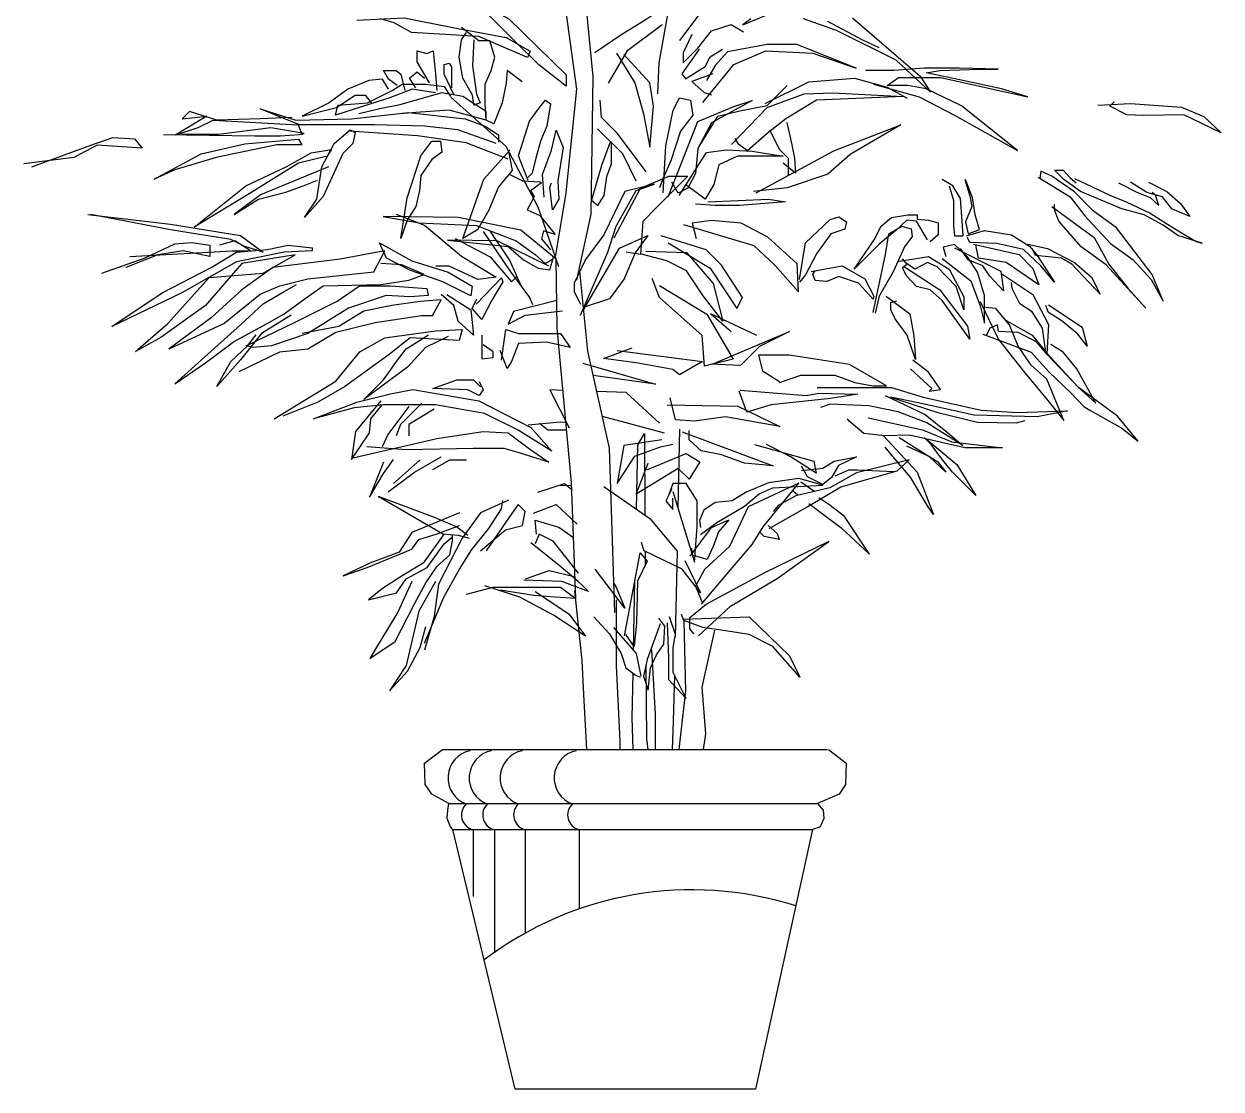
# Model space of a CAD drawing. Extents: x 1247 to 1648, y 79 to 779.
# Drawn here: x 1246.9 to 1648.3, y 79 to 436.1 of the extents above; entities that cross this region are included whole.
import ezdxf

# ---------------------------------------------------------------- set-up
doc = ezdxf.new("R2010")
doc.units = 0
doc.header["$LTSCALE"] = 0.9
doc.header["$MEASUREMENT"] = 0
for name, color, linetype in [('3', 3, 'CONTINUOUS'), ('4', 4, 'CONTINUOUS'), ('7', 7, 'CONTINUOUS')]:
    doc.layers.add(name, color=color, linetype=linetype)

msp = doc.modelspace()

# ---------------------------------------------------------------- linework, layer by layer
at = {"layer": '3'}
for p, q in [((1389.24, 174.74), (1513.01, 174.74)), ((1390.69, 166.07), (1511.56, 166.07))]:
    msp.add_line(p, q, dxfattribs=at)
for points in [[(1342.25, 446.09), (1363.14, 448.18), (1388.61, 448.18), (1400.31, 442.76), (1409.5, 437.75), (1423.7, 423.98), (1428.71, 418.98), (1428.71, 415.22), (1419.52, 422.32), (1411.58, 430.24), (1402.81, 439), (1383.18, 441.92), (1374.83, 444.84), (1356.45, 444.84), (1352.69, 447.14)], [(1466.82, 430.47), (1479.1, 446.94)], [(1358.54, 437.33), (1374.41, 438.17), (1390.7, 434.83), (1408.66, 431.49), (1416.6, 426.9), (1415.76, 424.82), (1399.47, 431.91), (1376.92, 433.16), (1371.07, 436.5), (1366.48, 437.75)], [(1438.36, 426.45), (1447.38, 432.59), (1455.18, 437.5), (1458.87, 439.96), (1462.56, 439.55)], [(1490.61, 437.75), (1487.92, 435.83), (1498.28, 440.04)], [(1524.75, 438.13), (1547.38, 418.59), (1550.84, 413.22), (1539.33, 423.95), (1519.38, 433.91), (1508.25, 437.75)], [(1413.95, 416.7), (1408.98, 420.43), (1408.57, 416.29), (1407.32, 409.66), (1404.42, 402.63), (1401.93, 403.87), (1401.52, 409.25), (1401.52, 415.87), (1403.59, 420.43), (1404.83, 424.98), (1403.18, 430.36), (1399.45, 430.36), (1393.64, 434.92)], [(1442.87, 416.21), (1449.43, 427.26), (1460.92, 435.87)], [(1470.81, 432.55), (1467.91, 426.34), (1467.91, 423.03), (1472.89, 428), (1477.44, 433.79), (1484.08, 435.86), (1488.22, 433.38)], [(1516.31, 436.98), (1527.82, 430.85), (1533.57, 428.17)], [(1397.79, 430.78), (1397.37, 422.08), (1398.62, 412.56), (1399.86, 409.66), (1397.79, 408.84), (1397.37, 412.15), (1394.06, 417.94), (1392.82, 424.98), (1393.64, 430.78), (1395.3, 433.26)], [(1382.87, 416.29), (1378.72, 423.33), (1378.72, 427.05), (1382.04, 426.22), (1384.11, 427.05), (1384.94, 419.19), (1385.35, 413.8)], [(1445.56, 426.26), (1451.78, 416.32), (1454.68, 405.97), (1456.75, 394.79), (1457.99, 408.46), (1456.75, 416.32), (1453.02, 420.46), (1448.05, 425.84)], [(1473.3, 427.58), (1467.5, 419.3), (1468.74, 417.65), (1475.37, 421.79), (1477.03, 425.1), (1481.18, 427.58)], [(1474.57, 409.7), (1484.93, 422.53), (1495.71, 427.08), (1511.46, 426.26), (1525.97, 421.29), (1506.07, 429.15), (1496.13, 429.15), (1482.86, 426.67), (1478.72, 422.12), (1475.82, 417.15)], [(1391.16, 412.15), (1387.84, 419.19), (1387.84, 422.5), (1389.5, 422.91), (1390.33, 421.67), (1390.33, 414.63)], [(1369.19, 414.22), (1367.12, 417.53), (1362.56, 417.12), (1355.51, 414.22), (1349.29, 409.66), (1340.18, 405.11), (1351.78, 408.01), (1358, 412.15), (1361.31, 412.15), (1363.39, 409.66)], [(1372.09, 415.46), (1369.19, 417.53), (1367.53, 420.43), (1371.68, 420.43), (1373.33, 419.19), (1374.58, 413.8)], [(1378.31, 414.63), (1376.24, 417.94), (1378.72, 420.01), (1381.21, 417.94)], [(1477.86, 419.3), (1470.81, 416.82), (1474.96, 413.09), (1477.44, 412.27)], [(1495.46, 409.39), (1510.11, 416.7), (1525.36, 417.92), (1536.34, 414.87), (1543.05, 411.22)], [(1531.72, 415.88), (1547.07, 411.66), (1558.96, 405.53), (1580.06, 393.65), (1561.26, 408.6), (1549.37, 414.34), (1543.23, 415.49), (1536.33, 415.49), (1540.16, 418.17), (1554.36, 418.17), (1569.32, 414.73), (1583.51, 411.66), (1574.69, 414.34), (1558.58, 417.79), (1549.37, 419.71), (1553.97, 420.47), (1567.4, 420.86), (1573.54, 420.86), (1560.5, 421.24), (1548.6, 421.24), (1538.63, 420.47), (1529.04, 420.47)], [(1384.94, 412.98), (1377.06, 414.22), (1369.6, 411.32), (1360.49, 408.42), (1351.37, 405.52), (1352.2, 408.84), (1362.14, 409.66), (1370.43, 413.8), (1373.75, 415.87), (1381.62, 415.87), (1387.84, 415.05), (1389.91, 411.73)], [(1473.5, 395.37), (1479.6, 405.12), (1486.92, 406.95), (1496.07, 408.78), (1502.78, 415.48)], [(1401.93, 403.87), (1401.93, 406.77), (1397.37, 409.66), (1394.06, 411.73), (1387.01, 412.98), (1372.51, 408.84), (1366.29, 407.59), (1359.24, 405.94)], [(1416.03, 383.58), (1412.71, 391.86), (1416.44, 403.45), (1419.76, 408.01), (1421.83, 410.49), (1423.49, 409.25), (1422.24, 401.8), (1420.17, 396.83), (1418.51, 391.04), (1417.27, 386.07), (1415.61, 384.41)], [(1455.51, 386.51), (1445.97, 399.35), (1440.59, 404.73), (1440.17, 410.52)], [(1461.29, 379.44), (1462.12, 395.17), (1464.61, 407.18), (1466.68, 411.32), (1470.41, 410.49), (1471.24, 405.52), (1467.1, 400.14), (1463.78, 390.21), (1461.29, 384.41), (1460.05, 381.1)], [(1462.93, 378.13), (1472.88, 403.38), (1484.9, 408.35), (1491.12, 410.42), (1477.44, 402.96), (1472.88, 394.27), (1472.05, 385.99), (1469.56, 381.02), (1466.25, 379.37), (1464.17, 383.09)], [(1484.11, 395.62), (1496.13, 408.04), (1508.56, 412.59), (1518.09, 413.01), (1541.72, 411.77), (1512.7, 410.52), (1502.34, 404.32), (1496.13, 399.35), (1489.49, 393.55), (1486.59, 395.62), (1485.35, 397.69)], [(1606.91, 408.81), (1617.9, 409.38), (1634.97, 408.23), (1642.49, 405.05), (1648.28, 399.56), (1635.84, 405.63), (1622.24, 405.34), (1616.74, 405.63), (1610.96, 408.52), (1612.4, 409.96)], [(1336.86, 404.7), (1326.08, 404.28), (1311.58, 403.87), (1302.46, 406.77), (1299.97, 404.28), (1308.26, 405.11), (1297.9, 398.9), (1305.36, 401.38), (1310.33, 403.87), (1338.93, 402.21), (1340.18, 398.9)], [(1405.25, 396), (1392.4, 400.56), (1381.21, 401.8), (1364.63, 402.21), (1348.47, 402.21), (1339.35, 402.21), (1326.08, 407.59), (1338.1, 403.87), (1356.76, 404.28), (1375.82, 406.35), (1394.89, 404.28), (1401.52, 401.8), (1406.08, 398.9), (1406.08, 396.42)], [(1401.93, 403.87), (1389.5, 407.18), (1378.31, 406.35), (1373.33, 405.94)], [(1492.39, 379.48), (1518.51, 393.55), (1540.89, 402.25), (1523.9, 392.31), (1516.43, 385.69), (1502.76, 381.13), (1491.57, 379.89)], [(1502.74, 403.04), (1504.4, 395.59), (1505.23, 391.03), (1505.64, 386.07), (1501.5, 389.38)], [(1249.55, 388.13), (1269.38, 395.42), (1276.69, 398.03), (1283.99, 397.51), (1286.6, 394.38), (1279.82, 394.9), (1271.47, 395.42), (1263.64, 391.25), (1246.94, 389.17)], [(1290.63, 384.06), (1306.36, 392.49), (1320.94, 395.94), (1338.97, 397.47), (1340.12, 395.55), (1331.68, 395.55), (1311.35, 391.34), (1297.54, 387.13), (1290.63, 384.06)], [(1293.7, 399), (1324.39, 398.62), (1332.83, 398.62), (1339.35, 399), (1340.89, 399.39), (1329.76, 401.3), (1312.12, 399), (1299.84, 399), (1299.84, 399)], [(1341.01, 371.16), (1345.15, 377.37), (1346.81, 388.14), (1350.95, 396), (1356.34, 400.56), (1358, 399.73), (1357.17, 396), (1353.85, 392.69), (1349.71, 383.58), (1347.22, 378.2), (1341.01, 371.16)], [(1409.23, 390.71), (1395.25, 396.18), (1378.84, 398.6), (1365.78, 399.51), (1356.06, 400.12)], [(1421.38, 377.97), (1420.77, 385.55), (1423.81, 393.75), (1425.33, 400.42), (1427.76, 394.66), (1425.94, 383.43), (1426.24, 377.36), (1424.12, 373.72), (1423.2, 381.31), (1423.81, 382.82)], [(1439.27, 400.88), (1447.56, 392.6), (1452.12, 383.49)], [(1496.94, 400.56), (1500.25, 393.93), (1503.16, 391.03), (1503.16, 388.14), (1503.16, 385.24)], [(1304.06, 367.97), (1321.32, 381.76), (1335.13, 388.27), (1343.19, 392.87), (1350.1, 394.02), (1348.56, 391.72), (1338.97, 389.42), (1322.47, 379.08), (1304.06, 367.97)], [(1373.33, 364.13), (1375.41, 377.79), (1379.97, 391.86), (1383.7, 396.83), (1386.6, 396.83), (1387.01, 393.11), (1383.7, 390.62), (1379.97, 385.24), (1379.55, 380.27), (1378.31, 374.89), (1375.41, 370.34), (1373.33, 364.13)], [(1394.06, 364.13), (1401.1, 384), (1409.88, 393.8), (1409.42, 393.29), (1410.64, 386.9), (1406.08, 381.51), (1402.76, 373.65), (1399.03, 367.02), (1394.06, 364.13)], [(1443.6, 396.77), (1440.56, 388.57), (1437.21, 377.04), (1439.34, 375.22), (1441.47, 378.56), (1442.38, 384.93), (1443.9, 389.18), (1443.9, 396.46)], [(1466.66, 378.54), (1475.78, 393.03), (1482.41, 393.86), (1491.12, 393.44), (1501.48, 391.79), (1486.14, 391.79), (1479.92, 388.89), (1478.27, 382.27), (1475.37, 377.3), (1468.73, 382.27)], [(1349, 388.23), (1326.21, 378.82), (1317.4, 372.15), (1325.61, 377.31), (1334.72, 379.73), (1341.41, 382.16), (1345.36, 383.68)], [(1409.84, 385.55), (1414.09, 383.43), (1419.86, 383.13), (1420.47, 382.82), (1416.82, 380.09), (1418.04, 378.27), (1417.13, 376.45), (1415.61, 373.72), (1419.86, 371.9), (1425.03, 365.52), (1421.08, 366.74), (1420.47, 364.01), (1423.51, 360.37)], [(1586.94, 384.74), (1597.64, 378.1), (1602.56, 371.74), (1611.24, 362.49), (1618.76, 357), (1624.84, 350.36), (1628.89, 343.13), (1625.13, 352.09), (1613.27, 367.7), (1605.45, 373.48), (1599.09, 379.83), (1591.57, 385.03), (1587.81, 386.77), (1587.52, 384.17)], [(1599.1, 384.21), (1610.96, 378.72), (1616.45, 376.41), (1624.55, 372.65), (1630.34, 368.9), (1634.68, 366.3), (1639.89, 363.12), (1641.91, 362.54), (1633.81, 365.14), (1628.89, 368.61), (1622.53, 372.07), (1615.01, 374.1), (1601.12, 379.88), (1595.62, 383.92), (1592.44, 387.1), (1595.33, 387.1), (1597.65, 384.5), (1599.67, 382.77)], [(1433.52, 338.46), (1442.64, 359.57), (1445.54, 368.26), (1452.17, 380.27), (1458.39, 382.34), (1448.44, 379.86), (1441.4, 365.37), (1435.18, 357.09), (1431.45, 349.22), (1431.45, 346.32), (1433.11, 343.01), (1433.52, 342.18)], [(1444.83, 364.32), (1453.59, 381.04), (1463.16, 385.02), (1469.54, 385.02), (1459.17, 374.67), (1454.39, 369.89), (1453.59, 358.75), (1448.81, 359.54)], [(1557.15, 381.85), (1558.59, 376.94), (1558.59, 368.56), (1558.88, 365.09), (1561.78, 365.09), (1561.49, 370.01), (1560.91, 377.52), (1558.3, 381.85), (1554.83, 383.88)], [(1562.35, 383.88), (1564.09, 378.39), (1564.67, 374.92), (1562.64, 369.72), (1563.51, 365.67), (1567.27, 367.12), (1565.83, 372.03), (1564.96, 377.81), (1562.64, 383.88)], [(1613.85, 382.77), (1620.21, 379.59), (1624.55, 377.85), (1627.45, 375.25), (1626.29, 378.72), (1625.13, 379.59)], [(1623.98, 383.05), (1630.05, 379.88), (1634.68, 375.83), (1637.86, 371.5), (1631.79, 374.1), (1628.6, 378.14), (1623.4, 379.59), (1617.9, 383.05)], [(1476.19, 376.47), (1496.5, 377.3), (1502.31, 376.47), (1486.97, 375.23), (1478.68, 375.23), (1472.05, 375.64)], [(1591.57, 374.92), (1605.74, 364.52), (1610.66, 355.56), (1617.03, 347.47), (1623.1, 340.82), (1609.79, 355.27), (1601.4, 361.34), (1593.88, 370.01), (1592.44, 373.76), (1592.44, 375.5)], [(1268.38, 372.23), (1296.09, 368.95), (1319.57, 365.19), (1327.09, 359.56), (1320.98, 361.44), (1316.28, 363.79), (1296.09, 367.07), (1269.32, 372.23)], [(1425.36, 357.25), (1413.51, 366.96), (1392.55, 371.21), (1367.33, 371.52), (1379.48, 369.39), (1398.62, 368.48), (1411.99, 363.32), (1418.37, 358.77), (1421.72, 355.74), (1424.15, 357.25)], [(1371.71, 372.31), (1381.25, 368.59), (1393.68, 358.24), (1405.29, 351.2), (1399.07, 350.37), (1389.54, 354.93), (1384.98, 354.93)], [(1468.11, 368.81), (1491.59, 361.77), (1498.64, 355.2), (1506.62, 346.29), (1506.15, 355.67), (1496.29, 364.58), (1487.36, 369.27), (1477.5, 370.21), (1470.92, 369.27), (1472.33, 364.11)], [(1506.97, 350.43), (1508.95, 362.69), (1513.11, 366.63), (1517.28, 370.57), (1520.12, 371.45), (1522.76, 369.7), (1522.1, 367.29), (1517.49, 365.75), (1512.67, 358.97), (1508.95, 351.96), (1506.97, 349.55)], [(1549.91, 363.65), (1546.15, 370.01), (1542.97, 370.3), (1539.21, 366.83), (1533.71, 362.2), (1525.32, 353.82), (1531.98, 363.65), (1534.29, 368.27), (1537.76, 371.16), (1543.26, 372.03), (1546.44, 372.03), (1546.44, 370.58), (1550.2, 370.3), (1553.39, 369.43), (1553.39, 365.38), (1550.78, 363.07)], [(1400.94, 366.46), (1409.87, 353.32), (1416.44, 344.41), (1417.38, 342.07)], [(1403.29, 366.46), (1409.87, 356.61), (1413.63, 348.16)], [(1531.69, 339.38), (1535.74, 358.74), (1536.9, 365.67), (1541.23, 368.27), (1544.42, 367.41), (1544.71, 364.8), (1542.1, 361.34), (1538.34, 352.96), (1533.71, 344.87), (1532.27, 339.09)], [(1562.93, 365.09), (1569.01, 366.83), (1577.98, 365.38), (1584.05, 361.63), (1586.37, 358.74), (1592.44, 349.49), (1587.81, 354.98), (1582.03, 360.47), (1573.06, 362.49), (1564.09, 362.78), (1563.22, 364.52)], [(1273.08, 352.53), (1287.63, 357.69), (1297.5, 362.38), (1303.13, 362.85), (1309.24, 361.91), (1309.24, 358.16), (1300.32, 360.03), (1291.86, 358.63), (1281.06, 354.4)], [(1276.36, 334.7), (1293.27, 345.96), (1309.71, 354.4), (1318.16, 359.56), (1328.5, 360.5), (1335.54, 361.91), (1343.53, 360.97), (1343.53, 360.03), (1334.13, 359.56), (1318.16, 356.28), (1299.85, 345.96), (1276.36, 334.7), (1276.36, 334.7)], [(1282.47, 358.16), (1316.75, 360.03), (1322.86, 360.03), (1317.69, 363.32), (1312.53, 361.91)], [(1366.19, 362.75), (1377, 356.65), (1389.21, 352.9), (1397.19, 348.21), (1396.72, 344.93), (1387.33, 349.62), (1376.53, 353.37), (1368.54, 357.59), (1366.19, 362.75)], [(1422.93, 354.83), (1405.61, 363.32), (1388.9, 363.63), (1409.26, 361.5), (1414.42, 356.95), (1419.28, 354.22), (1423.23, 353.61), (1424.45, 357.86)], [(1391.55, 364.11), (1403.29, 358.02), (1410.34, 349.57), (1412.22, 351.45)], [(1434.48, 340.26), (1446.63, 360.9), (1456.05, 365.14), (1451.8, 359.38), (1448.15, 350.58), (1443.29, 343.9), (1434.78, 341.17)], [(1462.94, 362.71), (1477.03, 354.26), (1485.95, 340.66), (1487.83, 344.41), (1480.79, 355.2), (1475.62, 360.36), (1460.59, 365.05)], [(1554.81, 357.5), (1564.36, 349.98), (1567.54, 341.6), (1568.99, 335.82), (1568.99, 345.07), (1566.67, 352.87), (1563.2, 358.07), (1558.86, 362.12), (1555.1, 361.25), (1555.97, 358.07)], [(1565.25, 362.2), (1580.58, 358.74), (1585.21, 354.11), (1587.23, 348.62), (1580.87, 352.96), (1576.24, 356.14), (1566.98, 357.58), (1566.11, 361.92)], [(1583.47, 362.2), (1590.13, 360.76), (1599.1, 356.14), (1604.88, 351.22), (1607.77, 345.44), (1598.23, 355.56), (1594.76, 357.58), (1586.08, 358.45), (1584.92, 360.76)], [(1284.35, 326.26), (1295.15, 335.64), (1309, 351.12), (1327.09, 352.53), (1337.89, 358.63), (1320.04, 355.81), (1307.83, 341.74), (1292.8, 330.95), (1284.35, 326.26)], [(1295.62, 327.19), (1313.94, 335.64), (1326.15, 345.49), (1332.72, 348.3), (1342.12, 350.65), (1364.19, 353), (1367.95, 360.03), (1352.92, 357.22), (1330.37, 354.4), (1320.04, 346.9), (1309.71, 337.52), (1295.62, 327.19)], [(1455.43, 359.89), (1469.05, 359.42), (1477.97, 349.1), (1481.26, 336.44), (1474.68, 344.88), (1469.05, 353.32), (1462.47, 356.61), (1454.02, 358.95)], [(1539.79, 356.43), (1550.2, 358.16), (1557.15, 353.82), (1562.06, 344.58), (1562.06, 340.24), (1559.46, 348.05), (1553.1, 354.69), (1549.91, 356.14), (1545.57, 353.82), (1542.68, 355.85), (1541.52, 357.29)], [(1558.88, 361.05), (1574.5, 353.25), (1575.37, 346.6), (1570.74, 351.51), (1568.43, 354.98), (1563.51, 357), (1560.91, 360.76)], [(1297.5, 315.47), (1307.83, 322.5), (1317.22, 329.54), (1328.5, 335.64), (1334.13, 338.92), (1341.18, 344.08), (1347.28, 348.3), (1366.54, 348.77), (1375.93, 350.18), (1381.1, 352.06), (1373.58, 355.34), (1366.54, 355.81)], [(1510.89, 353.05), (1521.25, 354.95), (1528.89, 350.59), (1531.89, 344.87), (1531.62, 343.78), (1526.71, 349.23), (1520.16, 351.41), (1516.07, 349.78), (1512.25, 350.05), (1511.43, 352.23), (1512.25, 353.32)], [(1542.1, 354.69), (1553.96, 346.89), (1563.22, 334.75), (1564.09, 330.42), (1554.83, 343.42), (1550.78, 346.89), (1546.15, 348.05), (1542.68, 351.8), (1541.52, 354.4), (1542.97, 355.56)], [(1398.6, 342.11), (1407.05, 351.02), (1407.52, 349.62), (1403.77, 343.52), (1400.48, 336.95), (1397.19, 340.7), (1398.78, 343.9)], [(1459.97, 348.4), (1475.91, 338.84), (1484.68, 323.72), (1475.11, 321.33), (1474.32, 331.68), (1459.97, 344.42), (1457.58, 350.79)], [(1574.79, 352.34), (1585.2, 345.4), (1590.41, 335.29), (1589.83, 325.46), (1589.54, 326.04), (1588.39, 334.13), (1584.91, 339.62), (1580.86, 342.22), (1578.26, 347.42), (1577.97, 349.45)], [(1297.5, 315.47), (1306.42, 323.44), (1319.57, 335.17), (1327.09, 342.21), (1334.13, 346.43), (1338.36, 348.77)], [(1321.45, 328.13), (1337.89, 336.11), (1351.98, 343.14), (1359.49, 348.3), (1369.83, 348.3), (1382.04, 347.37), (1382.51, 345.02), (1376.4, 344.55), (1368.42, 345.02), (1355.74, 340.8), (1342.12, 332.35), (1329.9, 328.13), (1323.8, 327.66), (1321.45, 328.13)], [(1388.74, 345.4), (1396.72, 340.23), (1397.66, 331.79), (1392.49, 336.48), (1391.09, 341.64), (1386.86, 345.4)], [(1319.14, 319.61), (1332.76, 326.18), (1342.15, 327.12), (1351.54, 332.75), (1364.69, 336.03), (1380.19, 338.38), (1383.95, 338.38), (1386.77, 343.54), (1379.72, 343.07), (1370.33, 341.66), (1360.94, 339.78), (1352.48, 334.62), (1340.27, 332.28)], [(1425.58, 343.33), (1411.08, 339.65), (1409.26, 335.4), (1415.03, 338.44), (1427.49, 339.96)], [(1535.98, 344.87), (1543.89, 338.88), (1545.26, 331.52), (1545.8, 323.62), (1543.08, 331.79), (1538.98, 337.24), (1537.62, 340.24), (1537.62, 342.69), (1539.53, 343.24)], [(1567.54, 343.05), (1573.62, 330.33), (1582.01, 319.64), (1590.69, 309.24), (1595.6, 303.17), (1589.82, 317.04), (1584.61, 321.67), (1580.27, 328.02), (1577.38, 335.25), (1572.75, 340.74), (1569.28, 341.03)], [(1590.41, 341.93), (1601.69, 334.42), (1603.43, 328.06), (1600.25, 332.11), (1595.04, 336.44), (1590.41, 339.33), (1589.54, 341.64)], [(1336.48, 338.45), (1326.62, 332.35), (1319.57, 323.44), (1311.59, 314.53), (1316.28, 322.97), (1321.92, 328.13), (1324.74, 331.89)], [(1492.65, 331.59), (1477.19, 338.87), (1484.01, 332.96)], [(1330.88, 303.66), (1351.54, 316.33), (1359.53, 326.18), (1367.98, 330.87), (1384.89, 333.22), (1393.81, 333.69), (1392.87, 329.93), (1376.44, 330.87), (1369.39, 325.24), (1360.94, 319.14), (1354.36, 314.45), (1345.44, 309.29), (1333.7, 304.6)], [(1407.05, 323.35), (1408.46, 333.67), (1412.69, 332.26), (1426.78, 332.26), (1430.07, 327.57), (1422.08, 329.45), (1412.69, 328.98), (1410.34, 322.88), (1408.93, 320.53), (1406.58, 326.63)], [(1568.41, 332.07), (1584.61, 326), (1590.69, 319.35), (1597.92, 312.42), (1602.26, 307.8), (1604.28, 306.64), (1614.99, 300.57), (1620.48, 296.24), (1613.54, 304.62), (1600.52, 314.15), (1590.11, 325.13), (1586.35, 329.47), (1580.27, 332.65), (1573.62, 332.94), (1573.33, 335.25), (1570.72, 334.09), (1569.57, 331.49)], [(1576.22, 336.69), (1584.9, 331.78), (1589.82, 325.71), (1600.23, 314.44), (1606.31, 308.95), (1599.94, 320.51), (1595.31, 326), (1591.26, 328.6)], [(1389.12, 331.34), (1381.6, 327.59), (1375.5, 321.02), (1360.94, 310.23), (1367.51, 316.8), (1372.21, 323.36), (1375.03, 327.12), (1382.54, 331.81)], [(1400.48, 331.79), (1400.47, 323.77), (1404.23, 324.24), (1404.23, 326.12), (1400.94, 328.46)], [(1477.64, 322.05), (1503.57, 332.96), (1493.56, 327.96), (1487.2, 321.6), (1477.19, 322.05)], [(1445.8, 326.6), (1474.46, 322.96), (1466.72, 318.42), (1464.45, 320.23), (1452.17, 322.51), (1441.25, 323.87), (1450.8, 327.51)], [(1434.29, 322.36), (1458.71, 315.33), (1437.76, 318.28)], [(1500.26, 315.83), (1507.37, 318.32), (1518.74, 318.32), (1525.49, 315.83), (1531.53, 314.77), (1536.15, 314.77), (1523.71, 321.87), (1503.46, 325.06), (1493.15, 325.06), (1494.57, 319.74), (1500.26, 316.19)], [(1544.11, 320.51), (1551.34, 313.86), (1550.47, 313), (1554.23, 313.57), (1550.18, 319.35), (1544.98, 323.4)], [(1344.03, 303.66), (1358.59, 309.29), (1369.86, 312.11), (1377.37, 313.51), (1399.45, 309.76), (1416.83, 300.85), (1423.87, 292.87), (1412.6, 299.91), (1401.33, 305.54), (1384.89, 308.35), (1367.51, 308.35), (1357.65, 307.41), (1344.03, 303.66)], [(1399.54, 316.26), (1400.94, 313.45), (1399.54, 311.57), (1395.78, 313.45), (1384.04, 313.92), (1392.02, 316.73), (1397.66, 316.73), (1400.01, 314.39)], [(1427.67, 313.23), (1423.3, 313.37), (1429.68, 300.63)], [(1487.11, 313.35), (1509.14, 311.57), (1513.41, 312.28), (1526.55, 311.93), (1517.31, 310.51), (1497.42, 308.38), (1489.25, 305.9), (1486.76, 312.99)], [(1512.86, 314.15), (1537.74, 314.15), (1548.45, 310.97), (1567.83, 306.64), (1579.98, 305.77), (1596.76, 306.35), (1586.64, 304.33), (1565.52, 304.91), (1547.29, 308.95), (1537.45, 310.97), (1553.37, 305.77), (1566.67, 302.59), (1579.69, 302.31), (1582.59, 303.17)], [(1366.57, 309.76), (1358.12, 299.44), (1356.71, 290.06), (1362.81, 298.97), (1363.28, 303.66), (1367.04, 308.35)], [(1459.97, 302.22), (1448.81, 312.57), (1438.96, 312.88)], [(1462.63, 308.42), (1486.29, 307.97), (1500.39, 301.15), (1482.19, 304.33), (1471.73, 302.97), (1465.36, 303.42), (1463.54, 310.69)], [(1535.72, 311.55), (1549.03, 305.2), (1556.55, 299.13), (1561.76, 294.79), (1549.6, 302.31), (1540.06, 306.06), (1530.22, 308.08), (1517.2, 308.66), (1514.02, 307.51)], [(1375.97, 307.88), (1368.92, 298.5), (1367.04, 294.28)], [(1380.19, 308.82), (1373.15, 301.79), (1371.74, 298.03)], [(1384.42, 306.95), (1375.97, 301.79), (1375.97, 298.03)], [(1415.97, 301.72), (1426.78, 302.66), (1428.7, 302.58)], [(1428.92, 299.85), (1427.25, 299.85), (1422.55, 299.85), (1419.73, 302.19)], [(1440.81, 304.6), (1440.84, 304.61), (1461.56, 299.04)], [(1529.93, 304.04), (1548.16, 299.99), (1557.99, 295.95), (1575.06, 293.93), (1562.33, 293.93), (1543.82, 298.26), (1535.43, 297.97), (1528.49, 298.84), (1523.57, 302.88), (1522.99, 303.75)], [(1356.71, 290.53), (1385.36, 297.09), (1400.86, 299.44), (1409.31, 298.97), (1416.83, 293.34), (1422.93, 289.12), (1412.6, 292.4), (1407.9, 293.81), (1397.57, 293.81), (1375.03, 293.34), (1361.88, 294.28)], [(1467.63, 299.33), (1498.11, 287.97), (1488.56, 288.88), (1480.83, 291.61), (1474, 292.97), (1469.91, 296.61), (1469.91, 299.79)], [(1535.14, 297.97), (1546.42, 285.83), (1551.92, 271.68), (1549.89, 274.57), (1544.11, 284.1), (1539.48, 289.59), (1535.72, 294.21)], [(1540.35, 297.39), (1553.37, 289.3), (1555.97, 285.83), (1550.47, 291.04), (1542.95, 294.5)], [(1549.6, 296.82), (1559.73, 288.44), (1566.1, 278.03), (1558.28, 285.83), (1554.52, 290.46), (1551.05, 295.08), (1548.74, 297.39)], [(1460.81, 296.61), (1448.07, 294.79), (1445.8, 282.07), (1451.71, 291.15), (1460.35, 294.33), (1464.45, 295.24)], [(1491.85, 295.06), (1511.78, 289.48), (1512.58, 285.5), (1503.81, 291.08), (1495.84, 295.06)], [(1367.51, 289.12), (1362.81, 277.39), (1367.51, 285.37), (1370.8, 290.06)], [(1369.01, 279.2), (1377.93, 285.77), (1386.85, 290.93)], [(1379.81, 289.99), (1370.89, 282.02)], [(1384.04, 286.71), (1389.67, 289.99), (1395.31, 289.99)], [(1455.8, 286.61), (1469, 292.06), (1473.55, 289.34), (1469.91, 283.43), (1466.27, 287.06), (1452.17, 278.43), (1456.26, 288.88)], [(1496.78, 266.95), (1509.77, 274.27), (1520.76, 280.92), (1539.74, 286.25), (1543.74, 289.91), (1526.09, 285.58), (1517.09, 280.59), (1505.77, 277.93), (1499.78, 274.6), (1498.11, 272.61)], [(1507.57, 286.33), (1514.8, 287.2), (1518.56, 289.51), (1526.08, 290.95), (1520.01, 288.06), (1517.69, 284.02), (1514.8, 281.71), (1509.59, 284.31), (1507.57, 287.78)], [(1518.85, 284.6), (1523.48, 286.62), (1526.37, 286.62), (1538.52, 286.04)], [(1419.22, 279.16), (1428.15, 281.97), (1430.63, 280.01)], [(1426.74, 281.5), (1430.58, 281.38)], [(1441.3, 281.03), (1456.8, 270.24), (1465.89, 259.35)], [(1464.45, 279.34), (1471.73, 255.71), (1472.64, 267.52), (1472.64, 276.16), (1469, 282.07), (1464.45, 282.07), (1463.08, 277.98)], [(1474.12, 241.57), (1484.44, 253.88), (1491.1, 261.53), (1494.77, 267.52), (1506.76, 282.16), (1489.77, 274.17), (1483.44, 260.87), (1475.12, 253.22), (1472.12, 247.56), (1474.45, 241.9)], [(1473.72, 264.95), (1479.21, 268.99), (1488.47, 274.48), (1493.39, 278.53), (1498.02, 280.55), (1514.8, 281.42), (1506.7, 283.73), (1496.57, 282.29), (1489.05, 279.11), (1484.42, 276.22), (1478.64, 275.64), (1474.87, 273.04), (1473.43, 269.57), (1473.72, 267.26)], [(1507.44, 282.59), (1511.77, 279.59)], [(1365.72, 277.8), (1387.32, 265.13), (1392.49, 264.66), (1396.25, 263.72)], [(1365.72, 277.8), (1384.51, 270.76), (1392.02, 267.48), (1395.78, 264.66)], [(1464.17, 280.26), (1462.15, 276.22), (1464.46, 273.33), (1464.46, 277.08)], [(1504.77, 279.59), (1506.44, 278.26)], [(1510.1, 275.27), (1520.76, 267.29), (1530.42, 258.3), (1522.09, 270.94), (1516.76, 274.94), (1513.43, 277.27)], [(1381.18, 228.49), (1387.76, 243.97), (1392.92, 253.36), (1397.15, 259.92), (1402.79, 266.96), (1407.01, 273.53), (1407.48, 276.34)], [(1409.4, 276.39), (1400.01, 272.17), (1393.9, 263.72), (1385.92, 248.24), (1384.51, 237.45), (1381.22, 226.2)], [(1399.97, 259.45), (1408.42, 266.49), (1414.06, 267.9), (1415, 272.59), (1412.65, 274.93), (1408.89, 269.77), (1401.85, 259.45)], [(1417.81, 272.12), (1425.33, 274.93), (1432.37, 268.37)], [(1392.96, 272.17), (1376.99, 265.6), (1372.76, 259.03), (1362.9, 255.28), (1353.98, 251.06), (1361.96, 253.87), (1376.99, 259.97), (1379.34, 263.26), (1385.45, 265.13), (1392.96, 267.95)], [(1418.75, 265.08), (1418.28, 269.77), (1426.27, 267.43), (1431.21, 263.87)], [(1470.25, 257.72), (1477.48, 267.26), (1483.26, 269.86), (1479.79, 265.81), (1478.06, 260.9), (1476.03, 256.57), (1471.11, 258.01), (1470.82, 260.32)], [(1387.79, 265.13), (1380.75, 255.28), (1373.7, 251.06), (1367.13, 246.84), (1362.43, 243.08), (1371.83, 245.43), (1375.11, 250.12), (1382.16, 253.87), (1387.79, 261.85), (1390.61, 264.19)], [(1432.84, 251.95), (1424.39, 262.74), (1419.69, 265.08), (1418.28, 261.8)], [(1496.44, 267.95), (1499.44, 265.29), (1500.11, 263.29), (1495.11, 264.29), (1493.45, 265.95)], [(1376.99, 249.18), (1372.29, 238.86), (1365.72, 228.07), (1362.9, 223.38), (1371.36, 229.01), (1377.93, 241.68), (1381.69, 248.71), (1385.45, 254.34), (1389.67, 258.09), (1390.61, 262.79), (1390.61, 264.66)], [(1416.88, 262.27), (1426.27, 254.76), (1432.76, 249.25)], [(1468.54, 256.17), (1473.71, 245.38), (1467.6, 253.36), (1454.92, 259.45), (1453.98, 262.27)], [(1473.12, 230.93), (1483.78, 240.91), (1499.43, 250.22), (1516.75, 262.53), (1495.43, 252.22), (1475.78, 241.57), (1470.12, 236.91), (1470.12, 233.26), (1471.45, 231.59)], [(1448.31, 230.98), (1453.48, 258.76), (1455.86, 255.98), (1452.68, 249.23), (1452.29, 235.34), (1451.49, 227.41), (1448.71, 231.38)], [(1415.04, 250.06), (1423.03, 252.88), (1431.01, 251), (1436.18, 245.84), (1427.25, 249.12), (1414.57, 249.59)], [(1444.73, 248.5), (1445.53, 247.26), (1448.34, 240.22), (1438.48, 253.36)], [(1384.94, 249.13), (1379.3, 239.28), (1375.08, 220.99), (1369.44, 212.54), (1375.54, 219.11), (1379.77, 227.09), (1381.65, 234.12)], [(1395.32, 244.9), (1404.24, 247.25), (1426.78, 247.25), (1431.95, 243.49), (1424.9, 243.96), (1417.86, 244.43), (1406.59, 246.31)], [(1418.33, 245.84), (1429.6, 238.33), (1435.24, 230.83), (1424.43, 237.86), (1413.16, 243.96), (1401.42, 247.72)], [(1437.99, 237.33), (1443.15, 231.77), (1447.12, 225.03), (1448.71, 220.27), (1451.89, 217.88), (1453.48, 217.09)], [(1460.23, 234.95), (1455.86, 223.04), (1454.67, 217.49), (1456.26, 212.73), (1457.05, 220.27), (1459.04, 224.63), (1461.42, 228.2), (1461.82, 234.15), (1459.84, 236.93)], [(1462.62, 235.34), (1463.01, 223.44), (1463.01, 216.3), (1468.97, 209.95), (1464.6, 218.68), (1464.6, 227.01), (1465.4, 231.38), (1463.41, 237.33)], [(1467.78, 236.53), (1490.03, 237.33), (1503.54, 224.23), (1507.11, 217.09), (1497.97, 227.41), (1490.03, 231.38), (1482.88, 232.57), (1474.53, 233.76), (1468.18, 236.14), (1467.38, 238.12)], [(1453.88, 217.49), (1452.29, 225.03), (1444.74, 233.76)]]:
    msp.add_lwpolyline(points, dxfattribs=at)
for points in [[(1396.56, 192.46, 0.756893), (1395.21, 174.6, 0.600349), (1397.53, 166), (1397.53, 143.58)], [(1403.68, 192.46, 0.756893), (1402.33, 174.6, 0.600349), (1404.65, 166), (1404.65, 124.81)], [(1414.04, 192.46, 0.756893), (1412.69, 174.6, 0.600349), (1415.01, 166), (1415.01, 131.31)], [(1432.16, 192.46, 0.756893), (1430.82, 174.6, 0.600349), (1433.13, 166), (1433.13, 139.44)]]:
    msp.add_lwpolyline(points, format="xyb", dxfattribs=at)
msp.add_arc((1470.95, 30.79), 115.04, 72.4146, 127.2958, dxfattribs=at)
at = {"layer": '4'}
msp.add_lwpolyline([(1516.65, 192.89), (1522.59, 188.33), (1522.39, 181.17), (1520.21, 177.85), (1513.01, 174.74), (1514.86, 172.5), (1515.06, 169.73), (1513.87, 166.89), (1511.35, 166.07), (1492.18, 79.04), (1411.68, 79.04), (1390.69, 166.07), (1389.99, 166.89), (1388.8, 169.73), (1389, 172.5), (1389.41, 174.74), (1383.65, 177.85), (1381.47, 181.17), (1381.27, 188.33), (1387.21, 192.89), (1516.36, 192.82)], dxfattribs=at)
at = {"layer": '7'}
for p, q in [((1425.72, 334.17), (1425.36, 357.25)), ((1435.97, 326.34), (1433.32, 353.15)), ((1430.54, 282.38), (1425.72, 334.17)), ((1443.2, 293.83), (1435.97, 326.34)), ((1445.06, 238.81), (1443.2, 293.83)), ((1431.95, 243.49), (1430.54, 282.38))]:
    msp.add_line(p, q, dxfattribs=at)
for points in [[(1425.64, 482.55), (1434.04, 454.99), (1437.63, 418.44), (1437.03, 372.3), (1432.24, 350.13)], [(1417.84, 477.16), (1426.24, 457.39), (1432.24, 414.25), (1428.64, 379.49), (1425.04, 357.92)], [(1461.7, 455.86), (1462.65, 439.24), (1459.8, 423.09), (1459.32, 412.64)], [(1390.07, 411.53), (1408.48, 395.05), (1419.22, 374.75), (1426.13, 354.82)], [(1452.27, 273.4), (1452.71, 295.04), (1454.93, 298.73), (1455.12, 271.41)], [(1466.77, 300.21), (1466.2, 273.66)], [(1455.21, 259.31), (1455.24, 254.66)], [(1465.89, 259.35), (1465.27, 230.66)], [(1451.31, 226.15), (1451.79, 249.67)], [(1435.69, 192.82), (1434.66, 211.3), (1434.06, 222.69), (1431.66, 246.06)], [(1445.46, 243.06), (1445.46, 220.89), (1446.66, 195.73), (1446.66, 192.82)], [(1466.66, 192.82), (1468.85, 212.5), (1468.25, 235.87)], [(1478.45, 232.87), (1474.25, 213.7), (1475.45, 198.12), (1474.64, 192.82)], [(1458.65, 192.82), (1458.65, 204.71), (1457.45, 226.28)], [(1455.48, 221.25), (1455.65, 196.32), (1456.11, 192.82)], [(1451.18, 192.82), (1450.86, 203.51), (1451.16, 218.43)], [(1464.99, 217.9), (1464.65, 202.32), (1464.31, 192.82)]]:
    msp.add_lwpolyline(points, dxfattribs=at)

doc.saveas('drawing.dxf')
